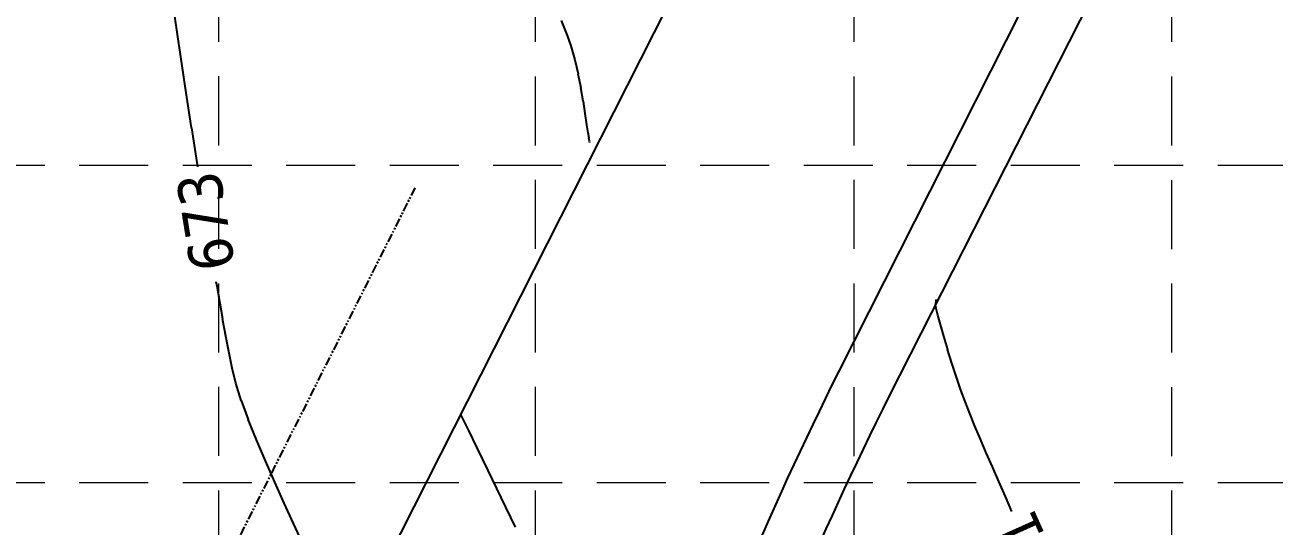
# Model space of a CAD drawing. Header units: inches. Extents: x 6967 to 7890, y 13663 to 15138.
# Drawn here: x 7092.7 to 7183.2, y 14374.3 to 14410.6 of the extents above; entities that cross this region are included whole.
import ezdxf

# ---------------------------------------------------------------- set-up
doc = ezdxf.new("R2010")
doc.units = ezdxf.units.IN
doc.header["$MEASUREMENT"] = 0
doc.linetypes.add('HIDDEN', pattern=[0.375, 0.25, -0.125])
doc.linetypes.add('xGWI003pt$0$PHANTOM2', pattern=[1.25, 0.625, -0.125, 0.125, -0.125, 0.125, -0.125])
for name, color, linetype in [('EC', 35, 'Continuous'), ('GRID', 254, 'HIDDEN'), ('V-ROAD-BACK-P', 2, 'Continuous'), ('xGWI003pt$0$C-PROP-ADJ-E', 6, 'xGWI003pt$0$PHANTOM2')]:
    doc.layers.add(name, color=color, linetype=linetype)
doc.styles.add('L80', font='TAHOMA.TTF', dxfattribs={"height": 3.2})

msp = doc.modelspace()

# ---------------------------------------------------------------- linework, layer by layer
at = {"layer": 'EC', "color": 35}
for points, elevation in [([(7103.831, 14409.146), (7103.417, 14411.93)], 673), ([(7132.952, 14406.087), (7132.754, 14407.088)], 672), ([(7133.258, 14404.231), (7133.118, 14405.128)], 672), ([(7133.379, 14403.415), (7133.258, 14404.231)], 672), ([(7133.528, 14402.448), (7133.466, 14402.835)], 672), ([(7133.589, 14402.107), (7133.569, 14402.215)], 672), ([(7158.996, 14388.943), (7158.808, 14389.633)], 671), ([(7160.15, 14385.144), (7159.826, 14386.144)], 671), ([(7107.941, 14384.69), (7107.674, 14385.78)], 673), ([(7161.122, 14382.505), (7160.782, 14383.373)], 671), ([(7124.808, 14381.273), (7124.413, 14382.094)], 672), ([(7161.892, 14380.645), (7161.493, 14381.595)], 671), ([(7125.422, 14380.003), (7124.808, 14381.273)], 672), ([(7163.223, 14377.573), (7162.76, 14378.632)], 671), ([(7164.171, 14375.406), (7163.701, 14376.482)], 671), ([(7112.751, 14373.182), (7112.122, 14374.541)], 673)]:
    msp.add_lwpolyline(points, dxfattribs=dict(at, elevation=elevation))
at = {"layer": 'EC', "color": 35, "extrusion": (0.928051, 0.372452, 0), "elevation": 11985.825}
msp.add_lwpolyline([(10716.789, 672), (10717.978, 672)], dxfattribs=at)
at = {"layer": 'EC', "color": 35, "extrusion": (0.9422, 0.33505, 0), "elevation": 11547.769}
msp.add_lwpolyline([(11186.643, 672), (11187.431, 672)], dxfattribs=at)
at = {"layer": 'EC', "color": 35, "extrusion": (0.988882, 0.1487, 0), "elevation": 9167.49}
msp.add_lwpolyline([(13189.642, 673), (13192.613, 673)], dxfattribs=at)
at = {"layer": 'EC', "color": 35, "extrusion": (0.963482, 0.267775, 0), "elevation": 10730.176}
msp.add_lwpolyline([(11972.041, 672), (11973.106, 672)], dxfattribs=at)
at = {"layer": 'EC', "color": 35, "extrusion": (0.973879, 0.227067, 0), "elevation": 10217.82}
msp.add_lwpolyline([(12411.145, 672), (12412.195, 672)], dxfattribs=at)
at = {"layer": 'EC', "color": 35, "extrusion": (0.988598, 0.150581, 0), "elevation": 9192.565}
msp.add_lwpolyline([(13169.122, 673), (13172.177, 673)], dxfattribs=at)
at = {"layer": 'EC', "color": 35, "extrusion": (0.985356, 0.170508, 0), "elevation": 9484.847}
msp.add_lwpolyline([(12977.934, 672), (12978.907, 672)], dxfattribs=at)
at = {"layer": 'EC', "color": 35, "extrusion": (0.988243, 0.152891, 0), "elevation": 9223.325}
msp.add_lwpolyline([(13144.76, 673), (13147.597, 673)], dxfattribs=at)
at = {"layer": 'EC', "color": 35, "extrusion": (0.988933, 0.148364, 0), "elevation": 9191.383}
msp.add_lwpolyline([(13185.085, 672), (13185.672, 672)], dxfattribs=at)
at = {"layer": 'EC', "color": 35, "extrusion": (0.984956, 0.172803, 0), "elevation": 9514.995}
msp.add_lwpolyline([(12952.856, 672), (12953.092, 672)], dxfattribs=at)
at = {"layer": 'EC', "color": 35, "extrusion": (0.986365, 0.16457, 0), "elevation": 9378.124}
msp.add_lwpolyline([(13025.963, 673), (13026.296, 673)], dxfattribs=at)
at = {"layer": 'EC', "color": 35, "extrusion": (0.985156, 0.171661, 0), "elevation": 9471.579}
msp.add_lwpolyline([(12955.778, 673), (12958.167, 673)], dxfattribs=at)
at = {"layer": 'EC', "color": 35, "extrusion": (0.996766, -0.080358, 0), "elevation": 5979.111}
msp.add_lwpolyline([(14919.045, 671), (14919.223, 671)], dxfattribs=at)
at = {"layer": 'EC', "color": 35, "extrusion": (0.970233, -0.242174, 0), "elevation": 3460.561}
msp.add_lwpolyline([(15695.78, 671), (15695.944, 671)], dxfattribs=at)
at = {"layer": 'EC', "color": 35, "extrusion": (0.965355, -0.260941, 0), "elevation": 3155.558}
msp.add_lwpolyline([(15760.095, 671), (15760.218, 671)], dxfattribs=at)
at = {"layer": 'EC', "color": 35, "extrusion": (0.977913, 0.209014, 0), "elevation": 10008.304}
msp.add_lwpolyline([(12576.006, 671), (12576.228, 671)], dxfattribs=at)
at = {"layer": 'EC', "color": 35, "extrusion": (0.96837, 0.249518, 0), "elevation": 10522.851}
msp.add_lwpolyline([(12148.238, 671), (12148.733, 671)], dxfattribs=at)
at = {"layer": 'EC', "color": 35, "extrusion": (0.983223, 0.182406, 0), "elevation": 9612.451}
msp.add_lwpolyline([(12849.568, 673), (12851.607, 673)], dxfattribs=at)
at = {"layer": 'EC', "color": 35, "extrusion": (0.96185, 0.273578, 0), "elevation": 10822.383}
msp.add_lwpolyline([(11880.573, 671), (11881.453, 671)], dxfattribs=at)
at = {"layer": 'EC', "color": 35, "extrusion": (0.959054, 0.283223, 0), "elevation": 10941.14}
msp.add_lwpolyline([(11770.307, 671), (11771.299, 671)], dxfattribs=at)
at = {"layer": 'EC', "color": 35, "extrusion": (0.979675, 0.200593, 0), "elevation": 9848.89}
msp.add_lwpolyline([(12667.638, 673), (12669.254, 673)], dxfattribs=at)
at = {"layer": 'EC', "color": 35, "extrusion": (0.955776, 0.294095, 0), "elevation": 11074.08}
msp.add_lwpolyline([(11644.27, 671), (11645.318, 671)], dxfattribs=at)
at = {"layer": 'EC', "color": 35, "extrusion": (0.945379, 0.325974, 0), "elevation": 11458.238}
msp.add_lwpolyline([(11264.383, 671), (11265.384, 671)], dxfattribs=at)
at = {"layer": 'EC', "color": 35, "extrusion": (0.952626, 0.304143, 0), "elevation": 11146.211}
msp.add_lwpolyline([(11540.106, 673), (11541.409, 673)], dxfattribs=at)
at = {"layer": 'EC', "color": 35, "extrusion": (0.937525, 0.347919, 0), "elevation": 11717.657}
msp.add_lwpolyline([(10993.395, 671), (10994.274, 671)], dxfattribs=at)
at = {"layer": 'EC', "color": 35, "extrusion": (0.938737, 0.344633, 0), "elevation": 11629.875}
msp.add_lwpolyline([(11051.048, 673), (11052.515, 673)], dxfattribs=at)
at = {"layer": 'EC', "color": 35, "extrusion": (0.993816, -0.111036, 0), "elevation": 5483.25}
msp.add_lwpolyline([(15084.503, 672), (15084.558, 672)], dxfattribs=at)
at = {"layer": 'EC', "color": 35, "extrusion": (0.90106, 0.433693, 0), "elevation": 12656.947}
msp.add_lwpolyline([(9869.325, 672), (9869.648, 672)], dxfattribs=at)
at = {"layer": 'EC', "color": 35, "extrusion": (0.925988, 0.377554, 0), "elevation": 12061.281}
msp.add_lwpolyline([(10613.33, 671), (10614.313, 671)], dxfattribs=at)
at = {"layer": 'EC', "color": 35, "extrusion": (0.928427, 0.371514, 0), "elevation": 11943.183}
msp.add_lwpolyline([(10710.091, 673), (10711.677, 673)], dxfattribs=at)
at = {"layer": 'EC', "color": 35, "extrusion": (0.920757, 0.390137, 0), "elevation": 12156.463}
msp.add_lwpolyline([(10465.721, 673), (10467.382, 673)], dxfattribs=at)
at = {"layer": 'EC', "color": 35, "extrusion": (0.919189, 0.393817, 0), "elevation": 12246.477}
msp.add_lwpolyline([(10396.974, 671), (10398.05, 671)], dxfattribs=at)
at = {"layer": 'EC', "color": 35, "extrusion": (0.900217, 0.435442, 0), "elevation": 12676.078}
msp.add_lwpolyline([(9840.592, 672), (9842.416, 672)], dxfattribs=at)
at = {"layer": 'EC', "color": 35, "extrusion": (0.917284, 0.398234, 0), "elevation": 12296.344}
msp.add_lwpolyline([(10336.833, 671), (10337.95, 671)], dxfattribs=at)
at = {"layer": 'EC', "color": 35, "extrusion": (0.915096, 0.403236, 0), "elevation": 12304.565}
msp.add_lwpolyline([(10289.5, 673), (10291.189, 673)], dxfattribs=at)
at = {"layer": 'EC', "color": 35, "extrusion": (0.89991, 0.436076, 0), "elevation": 12683.009}
msp.add_lwpolyline([(9829.509, 672), (9831.658, 672)], dxfattribs=at)
at = {"layer": 'EC', "color": 35, "extrusion": (0.911067, 0.412258, 0), "elevation": 12405.626}
msp.add_lwpolyline([(10165.756, 673), (10167.428, 673)], dxfattribs=at)
at = {"layer": 'EC', "color": 35, "extrusion": (0.916006, 0.401165, 0), "elevation": 12329.334}
msp.add_lwpolyline([(10295.114, 671), (10296.305, 671)], dxfattribs=at)
at = {"layer": 'EC', "color": 35, "extrusion": (0.908494, 0.417899, 0), "elevation": 12468.42}
msp.add_lwpolyline([(10087.032, 673), (10088.64, 673)], dxfattribs=at)
at = {"layer": 'EC', "color": 35, "extrusion": (0.899544, 0.436829, 0), "elevation": 12691.237}
msp.add_lwpolyline([(9816.497, 672), (9818.883, 672)], dxfattribs=at)
at = {"layer": 'GRID', "color": 252, "linetype": 'HIDDEN', "lineweight": 0, "ltscale": 20}
for p, q in [((7106.756, 13779.427), (7106.659, 15112.778)), ((7129.617, 13779.423), (7129.689, 15112.735)), ((7152.792, 13779.419), (7152.669, 15112.65)), ((7175.876, 13779.416), (7175.641, 15112.67)), ((6991.593, 14400.5), (7865.68, 14400.5)), ((6991.593, 14377.497), (7865.68, 14377.497))]:
    msp.add_line(p, q, dxfattribs=at)
at = {"layer": 'V-ROAD-BACK-P', "color": 7}
for points in [[(7048.018, 14208.166, -0.049115), (7086.033, 14307.016), (7140.189, 14413.91, 0.421069), (7126.584, 14453.873, -2.849906)], [(7138.301, 14354.121, -0.030065), (7151.634, 14385.53), (7167.061, 14416.066, -1), (7170.646, 14414.027), (7155.264, 14383.745, 0.031429), (7142.012, 14352.417, -0.044903)]]:
    msp.add_lwpolyline(points, format="xyb", dxfattribs=at)
at = {"layer": 'xGWI003pt$0$C-PROP-ADJ-E', "color": 253}
msp.add_line((7120.916, 14398.843), (7076.88, 14311.395), dxfattribs=at)

# ---------------------------------------------------------------- texts
at = {"layer": 'EC', "color": 35, "char_height": 3.2, "width": 8.40081, "attachment_point": 1, "style": 'L80'}
for s, insert, rotation in [('\\fTahoma|b0|i0|c0|p34;\\W1.0000000000;\\T1.0000000000;\\o\\l673', (7104.723, 14392.604, 673), 99.18034), ('\\fTahoma|b0|i0|c0|p34;\\W1.0000000000;\\T1.0000000000;\\o\\l671', (7165.706, 14367.874, 671), 114.17361)]:
    msp.add_mtext(s, dxfattribs=dict(at, insert=insert, rotation=rotation))

doc.saveas('drawing.dxf')
